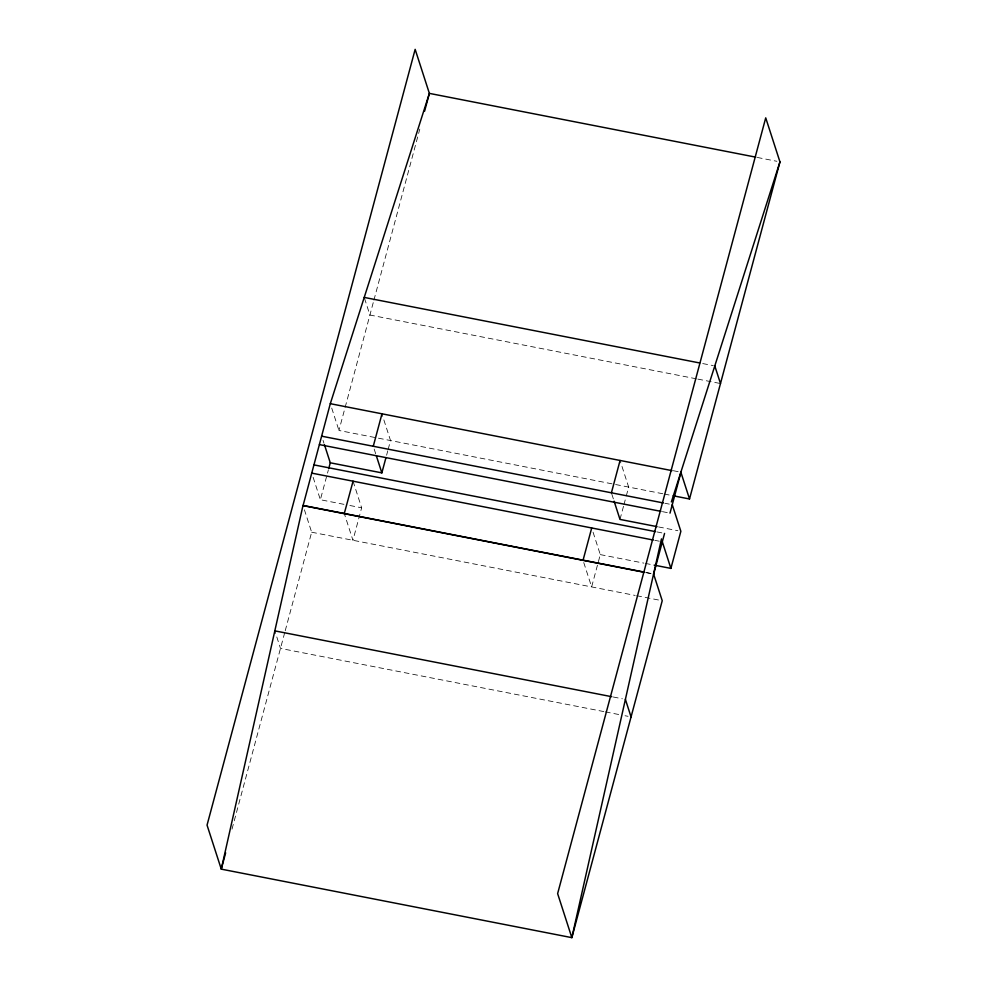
<?xml version="1.0" encoding="UTF-8"?>
<svg xmlns="http://www.w3.org/2000/svg" width="987" height="987" viewBox="0 0 987 987"><rect width="100%" height="100%" fill="white"/><g stroke="black" fill="none" stroke-linecap="round" stroke-linejoin="round"><path stroke-width="0.74" stroke-dasharray="4.93 3.7" d="M232.007 829.142L284.824 632.223M285.218 630.755L311.658 532.215L304.415 509.81M343.957 504.345L320.368 499.73L327.104 474.611M327.499 473.131L328.301 470.182M662.808 493.747L338.948 430.468L373.505 301.64M373.913 300.147L419.796 129.075M353.062 481.2L361.649 507.799L352.939 540.284L344.352 513.684M386.596 455.241L387.768 450.837M388.162 449.356L390.531 440.547L382.388 415.342M593.064 532.203L600.293 554.608L591.632 586.92L583.033 560.32M619.984 519.409L623.537 506.183M623.932 504.715L625.906 497.362M626.301 495.893L628.657 487.084L620.515 461.879M757.276 157.451L776.929 161.3M702.719 363.561L713.293 365.622M696.316 378.811L369.915 315.026L364.228 297.42M697.821 379.107L720.485 383.536M673.319 470.713L680.87 472.193M664.288 494.043L671.715 495.499M664.843 503.247L669.297 504.123M662.437 511.648L668.483 512.833M658.588 526.947L677.884 530.722M657.009 531.931L663.042 533.116M654.8 540.333L659.304 541.209M349.854 505.492L361.649 507.799M600.293 554.608L643.857 563.121M645.362 563.404L654.381 565.169M646.041 572.472L652.074 573.657M646.127 572.657L652.136 573.829M311.658 532.215L635.184 595.432M636.689 595.729L660.722 600.429M613.309 697.007L622.378 698.784M603.859 711.59L280.481 648.41L275.299 632.322M605.376 711.886L618.972 714.551M625.018 715.735L628.04 716.315M611.854 494.203L613.655 499.804M374.172 449.073L375.985 454.674M331.718 408.063L338.948 430.468M323.045 440.387L323.946 443.188M313.138 477.326L320.368 499.73"/><path stroke-width="1.48" d="M644.523 572.176L303.009 505.443L221.273 869.14L571.843 937.65L662.228 600.725L653.579 573.953M661.463 538.89L571.843 937.65L557.63 893.617L765.727 117.86L779.952 161.88L689.518 498.978L673.196 495.782M644.622 572.361L303.058 505.615L330.3 403.683L429.37 93.383L415.157 49.35L207.048 825.12L221.273 869.14L225.641 852.842M328.696 468.702L330.275 462.792L324.402 444.594M424.583 111.235L429.37 93.383L755.771 157.155M653.295 540.037L353.062 481.2L344.29 513.511M373.271 446.272L381.944 413.948M330.275 462.792L381.858 472.872L385.806 458.178M583.033 560.32L591.707 527.996M611.397 492.809L620.07 460.485M653.641 574.126L664.559 533.412M670 513.129L680.931 472.378M654.381 565.169L670.901 568.401L680.857 531.302L672.258 504.702M671.37 501.939L779.952 161.88M364.228 297.42L699.697 362.969M330.3 403.683L672.024 470.639M321.688 436.192L663.35 502.951M319.43 444.619L660.932 511.352M657.095 526.651L619.984 519.409L614.111 501.199M313.989 464.902L655.491 531.635M311.781 473.131L353.062 481.2M274.818 630.866L611.792 696.711M714.798 365.918L720.485 383.536M680.87 472.193L689.518 498.978M662.314 541.801L670.901 568.401M625.4 699.376L631.063 716.907M376.429 456.068L381.858 472.872"/></g></svg>
